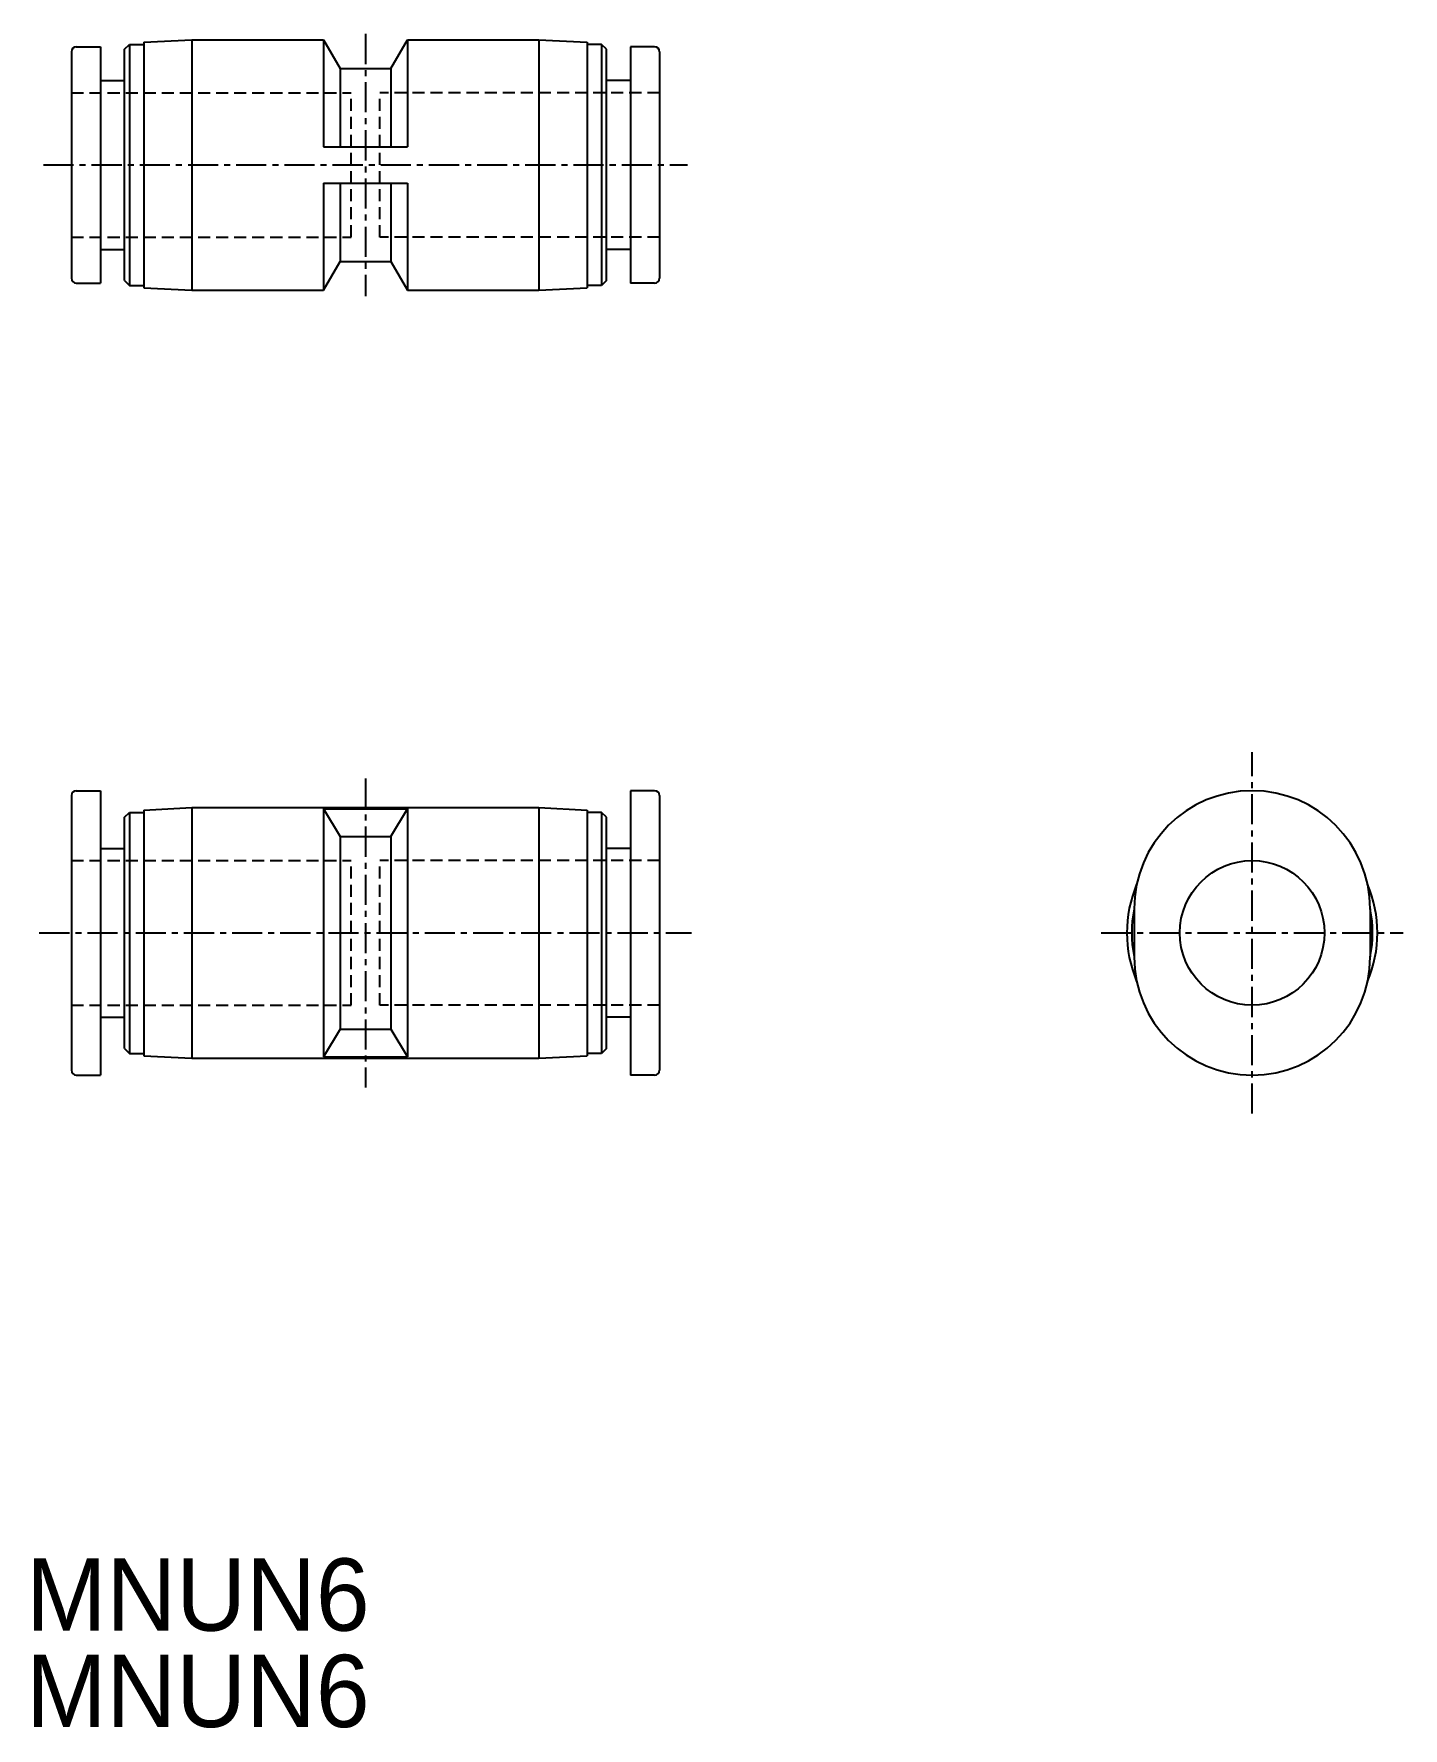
# Model space of a CAD drawing. Extents: x -1.6 to 55.3, y 27 to 97.3.
import ezdxf

# ---------------------------------------------------------------- set-up
doc = ezdxf.new("R2010")
doc.units = 0
doc.linetypes.add('CENTER', pattern=[2, 1.25, -0.25, 0.25, -0.25])
doc.linetypes.add('DASHED', pattern=[0.75, 0.5, -0.25])
doc.layers.get('0').update_dxf_attribs({"linetype": 'CONTINUOUS'})
doc.layers.add('CENTER', color=1, linetype='CENTER')

msp = doc.modelspace()

# ---------------------------------------------------------------- linework, layer by layer
at = {"color": 7, "linetype": 'CONTINUOUS'}
for p, q in [((3, 96.959), (5, 97.064)), ((5, 97.064), (5, 86.664)), ((5, 97.064), (10.457, 97.064)), ((10.457, 97.064), (10.457, 92.614)), ((10.457, 97.064), (11.15, 95.864)), ((13.25, 95.864), (13.943, 97.064)), ((13.943, 97.064), (13.943, 92.614)), ((13.943, 97.064), (19.4, 97.064)), ((19.4, 97.064), (19.4, 86.664)), ((19.4, 97.064), (21.4, 96.959)), ((0, 96.564), (0, 87.164)), ((0.2, 96.764), (1.2, 96.764)), ((1.2, 96.764), (1.2, 86.964)), ((2.2, 96.664), (2.4, 96.864)), ((2.2, 87.064), (2.2, 96.664)), ((2.4, 96.864), (2.4, 86.864)), ((2.4, 96.864), (3, 96.864)), ((3, 96.959), (3, 86.768)), ((21.4, 96.959), (21.4, 86.768)), ((22, 96.864), (21.4, 96.864)), ((22, 96.864), (22, 86.864)), ((22.2, 96.664), (22, 96.864)), ((22.2, 87.064), (22.2, 96.664)), ((23.2, 96.764), (23.2, 86.964)), ((24.2, 96.764), (23.2, 96.764)), ((24.4, 96.564), (24.4, 87.164)), ((11.15, 95.864), (11.15, 92.614)), ((11.15, 95.864), (13.25, 95.864)), ((13.25, 95.864), (13.25, 92.614)), ((1.2, 95.364), (2.2, 95.364)), ((23.2, 95.364), (22.2, 95.364)), ((10.457, 92.614), (13.943, 92.614)), ((10.457, 91.114), (13.943, 91.114)), ((10.457, 91.114), (10.457, 86.664)), ((11.15, 91.114), (11.15, 87.864)), ((13.25, 91.114), (13.25, 87.864)), ((13.943, 91.114), (13.943, 86.664)), ((1.2, 88.364), (2.2, 88.364)), ((23.2, 88.364), (22.2, 88.364)), ((10.457, 86.664), (11.15, 87.864)), ((11.15, 87.864), (13.25, 87.864)), ((13.25, 87.864), (13.943, 86.664)), ((0.2, 86.964), (1.2, 86.964)), ((2.2, 87.064), (2.4, 86.864)), ((2.4, 86.864), (3, 86.864)), ((3, 86.768), (5, 86.664)), ((5, 86.664), (10.457, 86.664)), ((13.943, 86.664), (19.4, 86.664)), ((19.4, 86.664), (21.4, 86.768)), ((22, 86.864), (21.4, 86.864)), ((22.2, 87.064), (22, 86.864)), ((24.2, 86.964), (23.2, 86.964)), ((0, 65.7), (0, 54.3)), ((0.2, 65.9), (1.2, 65.9)), ((1.2, 65.9), (1.2, 54.1)), ((23.2, 65.9), (23.2, 54.1)), ((24.2, 65.9), (23.2, 65.9)), ((24.4, 65.7), (24.4, 54.3)), ((2.2, 64.8), (2.4, 65)), ((2.2, 55.2), (2.2, 64.8)), ((2.4, 65), (2.4, 55)), ((2.4, 65), (3, 65)), ((3, 65.095), (5, 65.2)), ((3, 65.095), (3, 54.905)), ((5, 65.2), (19.4, 65.2)), ((5, 65.2), (5, 54.8)), ((10.457, 65.146), (13.943, 65.146)), ((10.457, 65.146), (10.457, 54.854)), ((10.457, 65.146), (11.15, 64)), ((13.25, 64), (13.943, 65.146)), ((13.943, 65.146), (13.943, 54.854)), ((19.4, 65.2), (19.4, 54.8)), ((19.4, 65.2), (21.4, 65.095)), ((21.4, 65.095), (21.4, 54.905)), ((22, 65), (21.4, 65)), ((22, 65), (22, 55)), ((22.2, 64.8), (22, 65)), ((22.2, 55.2), (22.2, 64.8)), ((11.15, 64), (11.15, 56)), ((11.15, 64), (13.25, 64)), ((13.25, 64), (13.25, 56)), ((1.2, 63.5), (2.2, 63.5)), ((23.2, 63.5), (22.2, 63.5)), ((44.1, 61), (44.1, 59)), ((53.9, 61), (53.9, 59)), ((1.2, 56.5), (2.2, 56.5)), ((23.2, 56.5), (22.2, 56.5)), ((11.15, 56), (10.457, 54.854)), ((11.15, 56), (13.25, 56)), ((13.25, 56), (13.943, 54.854)), ((2.2, 55.2), (2.4, 55)), ((2.4, 55), (3, 55)), ((3, 54.905), (5, 54.8)), ((10.457, 54.854), (13.943, 54.854)), ((19.4, 54.8), (21.4, 54.905)), ((22, 55), (21.4, 55)), ((22.2, 55.2), (22, 55)), ((5, 54.8), (19.4, 54.8)), ((0.2, 54.1), (1.2, 54.1)), ((24.2, 54.1), (23.2, 54.1))]:
    msp.add_line(p, q, dxfattribs=at)
at = {"color": 3, "linetype": 'DASHED'}
for p, q in [((0, 94.864), (11.6, 94.864)), ((11.6, 88.864), (11.6, 94.864)), ((24.4, 94.864), (12.8, 94.864)), ((12.8, 88.864), (12.8, 94.864)), ((0, 88.864), (11.6, 88.864)), ((24.4, 88.864), (12.8, 88.864)), ((0, 63), (11.6, 63)), ((11.6, 57), (11.6, 63)), ((24.4, 63), (12.8, 63)), ((12.8, 57), (12.8, 63)), ((0, 57), (11.6, 57)), ((24.4, 57), (12.8, 57))]:
    msp.add_line(p, q, dxfattribs=at)
at = {"color": 7, "linetype": 'CONTINUOUS'}
msp.add_circle((49, 60), 3, dxfattribs=at)
for centre, radius, start, end in [((0.2, 96.564), 0.2, 90, 180), ((24.2, 96.564), 0.2, 0, 90), ((0.2, 87.164), 0.2, 180, 270), ((24.2, 87.164), 0.2, 270, 0), ((0.2, 65.7), 0.2, 90, 180), ((24.2, 65.7), 0.2, 0, 90), ((49, 61), 4.9, 0, 180), ((49, 60), 5.2, 157.20097, 202.79902), ((49, 60), 5.2, 337.20097, 22.79903), ((49, 60), 5, 168.52152, 191.47849), ((49, 60), 5, 348.52151, 11.47849), ((49, 59), 4.9, 180.00001, 0), ((0.2, 54.3), 0.2, 180, 270), ((24.2, 54.3), 0.2, 270, 0)]:
    msp.add_arc(centre, radius, start, end, dxfattribs=at)
at = {"layer": 'CENTER', "color": 1, "linetype": 'CENTER'}
for p, q in [((12.2, 97.304), (12.2, 86.423)), ((-1.165, 91.864), (25.565, 91.864)), ((49, 52.505), (49, 67.495)), ((12.2, 66.41), (12.2, 53.59)), ((-1.336, 60), (25.736, 60)), ((42.734, 60), (55.266, 60))]:
    msp.add_line(p, q, dxfattribs=at)

# ---------------------------------------------------------------- texts
for p in [(-1.891, 31.044), (-1.891, 27.044)]:
    msp.add_text('MNUN6', height=3).set_placement(p)

doc.saveas('drawing.dxf')
